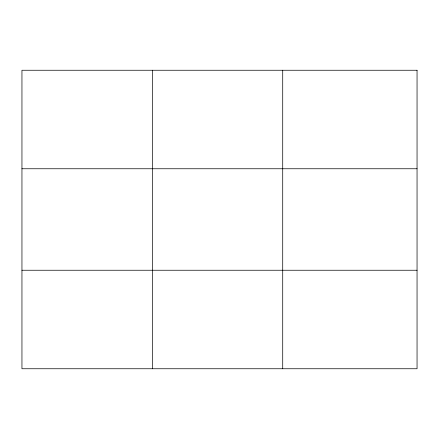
<?xml version="1.0" encoding="UTF-8"?>
<svg xmlns="http://www.w3.org/2000/svg" width="439" height="439" viewBox="0 0 439 439"><rect width="100%" height="100%" fill="white"/><g stroke="black" fill="none" stroke-linecap="round" stroke-linejoin="round"><path stroke-width="0.66" d="M152.333 70.251L152.333 368.749M282.716 70.251L282.716 368.749M21.95 168.757L417.05 168.757M21.95 270.243L417.05 270.243M417.05 70.251L417.05 368.749L21.95 368.749L21.95 70.251L417.05 70.251"/></g></svg>
